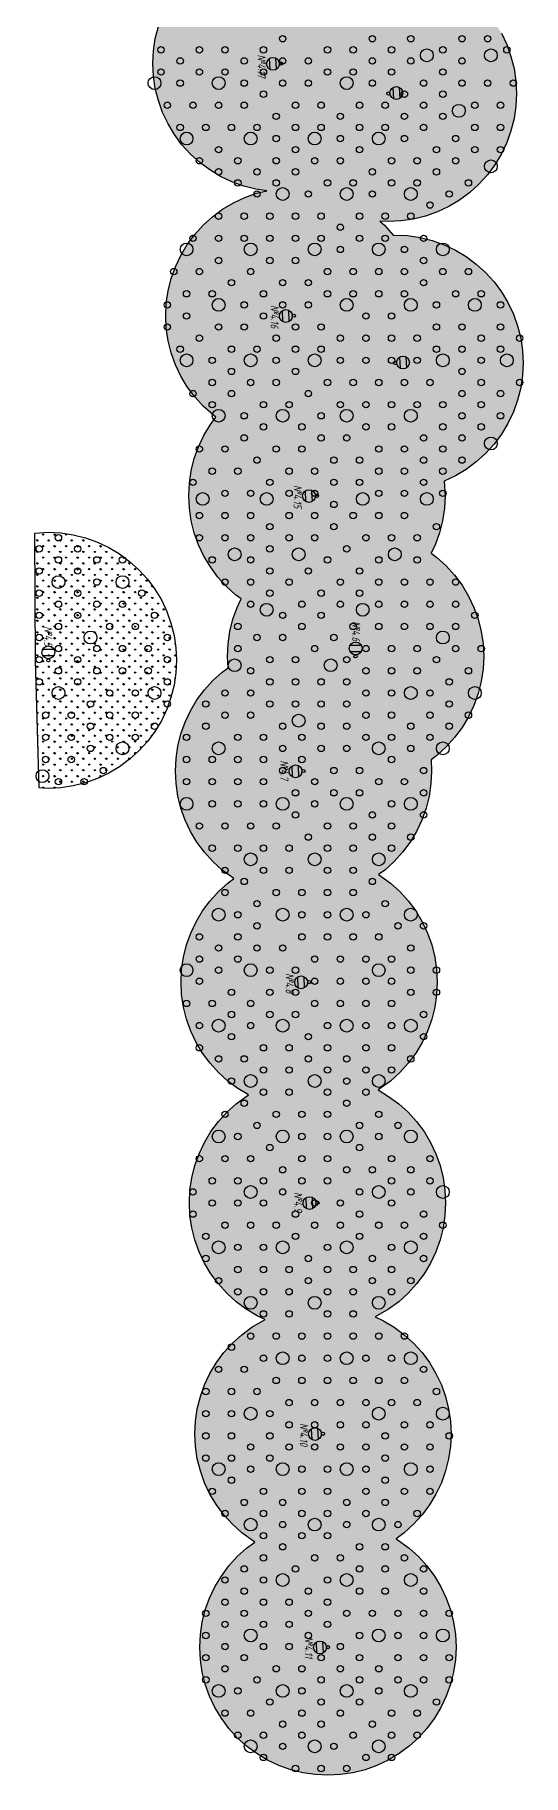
# Model space of a CAD drawing. Extents: x 17765 to 20362, y 13375 to 15893.
# Drawn here: x 17773.3 to 17849.6, y 14561.8 to 14833.6 of the extents above; entities that cross this region are included whole.
import ezdxf

# ---------------------------------------------------------------- set-up
doc = ezdxf.new("R2010")
doc.units = 0
for name, color, linetype in [('PLANTING_LAWN', 82, 'Continuous'), ('PLANTING_SHRUBS', 94, 'Continuous'), ('PLANTING_TREES', 3, 'Continuous'), ('ЭН_ВЫНОСКИ_НОМЕРА_ОПОРЫ', 1, 'CONTINUOUS'), ('ЭН_СУЩ_ОПОРА__ЗАМ__СВЕТ__Н', 5, 'CONTINUOUS'), ('ЭН_СУЩ_ОПОРА_К1_LED', 7, 'CONTINUOUS')]:
    doc.layers.add(name, color=color, linetype=linetype)
doc.styles.get("Standard").update_dxf_attribs({"font": 'isocpeui.ttf', "width": 0.8})

# ---------------------------------------------------------------- blocks, each defined once
blk = doc.blocks.new('*U606')
at = {"layer": 'ЭН_СУЩ_ОПОРА__ЗАМ__СВЕТ__Н'}
for points in [[(-1.71, -0.94), (-1.78, 0.79)], [(-0.71, -0.9), (-0.78, 0.83)]]:
    blk.add_lwpolyline(points, dxfattribs=at)
for centre, radius in [((-1.24, -0.05), 1), ((0, 0), 0.25)]:
    blk.add_circle(centre, radius, dxfattribs=at)
blk = doc.blocks.new('*U607')
at = {"layer": 'ЭН_СУЩ_ОПОРА_К1_LED', "color": 18}
for points in [[(-1.71, -0.94), (-1.78, 0.79)], [(-0.71, -0.9), (-0.78, 0.84)]]:
    blk.add_lwpolyline(points, dxfattribs=at)
for centre, radius in [((-1.25, -0.05), 1), ((0, 0), 0.25)]:
    blk.add_circle(centre, radius, dxfattribs=at)
blk = doc.blocks.new('*U608')
at = {"layer": 'ЭН_СУЩ_ОПОРА__ЗАМ__СВЕТ__Н'}
for points in [[(-0.86, 1.75), (0.88, 1.74)], [(-0.86, 0.75), (0.87, 0.74)]]:
    blk.add_lwpolyline(points, dxfattribs=at)
for centre, radius in [((0.01, 1.24), 1), ((0, 0), 0.25)]:
    blk.add_circle(centre, radius, dxfattribs=at)
blk = doc.blocks.new('*U609')
at = {"layer": 'ЭН_СУЩ_ОПОРА__ЗАМ__СВЕТ__Н'}
for points in [[(-0.88, 1.74), (0.85, 1.75)], [(-0.87, 0.74), (0.86, 0.75)]]:
    blk.add_lwpolyline(points, dxfattribs=at)
for centre, radius in [((-0.01, 1.24), 1), ((0, 0), 0.25)]:
    blk.add_circle(centre, radius, dxfattribs=at)
blk = doc.blocks.new('*U610')
at = {"layer": 'ЭН_СУЩ_ОПОРА_К1_LED', "color": 18}
for points in [[(0.69, 0.91), (0.81, -0.81)], [(1.69, 0.98), (1.8, -0.75)]]:
    blk.add_lwpolyline(points, dxfattribs=at)
for centre, radius in [((0, 0), 0.25), ((1.25, 0.08), 1)]:
    blk.add_circle(centre, radius, dxfattribs=at)

msp = doc.modelspace()

# ---------------------------------------------------------------- hatches: boundary and pattern name
at = {"layer": 'PLANTING_LAWN'}
h = msp.add_hatch(dxfattribs=at)
h.set_pattern_fill('GRASS', color=82, scale=0.05)
h.paths.add_polyline_path([(17826.85, 14998.74), (17829.05, 14997.99), (17830.82, 14997.15), (17832.5, 14996.14), (17834.08, 14994.97), (17835.54, 14993.65), (17836.85, 14992.2), (17838.02, 14990.62), (17839.03, 14988.94), (17839.87, 14987.16), (17840.53, 14985.31), (17841.01, 14983.41), (17841.3, 14981.47), (17841.39, 14979.51), (17841.3, 14977.55), (17841.01, 14975.61), (17840.53, 14973.7), (17839.87, 14971.86), (17839.03, 14970.08), (17838.02, 14968.4), (17836.85, 14966.82), (17835.54, 14965.37), (17834.08, 14964.05), (17832.5, 14962.88), (17830.82, 14961.87), (17830.12, 14961.54), (17831.25, 14960.86), (17832.82, 14959.69), (17834.28, 14958.37), (17835.6, 14956.92), (17836.77, 14955.34), (17837.78, 14953.66), (17838.61, 14951.88), (17839.28, 14950.04), (17839.75, 14948.13), (17840.04, 14946.19), (17840.14, 14944.23), (17840.04, 14942.27), (17839.75, 14940.33), (17839.28, 14938.42), (17838.61, 14936.58), (17837.78, 14934.8), (17836.77, 14933.12), (17835.6, 14931.54), (17834.28, 14930.09), (17832.82, 14928.77), (17831.25, 14927.6), (17828.98, 14926.31), (17828.69, 14924.26), (17828.21, 14922.35), (17827.55, 14920.51), (17826.71, 14918.73), (17825.7, 14917.05), (17824.11, 14915), (17825.66, 14914.93), (17827.6, 14914.64), (17829.5, 14914.16), (17831.35, 14913.5), (17833.12, 14912.66), (17834.81, 14911.65), (17836.38, 14910.48), (17837.84, 14909.17), (17839.16, 14907.71), (17840.33, 14906.14), (17841.33, 14904.45), (17842.17, 14902.68), (17842.84, 14900.83), (17843.31, 14898.93), (17843.6, 14896.98), (17843.7, 14895.02), (17843.6, 14893.06), (17843.31, 14891.12), (17842.84, 14889.22), (17842.17, 14887.37), (17841.33, 14885.6), (17840.33, 14883.91), (17839.16, 14882.34), (17837.81, 14880.86), (17838.88, 14879.89), (17840.2, 14878.43), (17841.36, 14876.86), (17842.37, 14875.17), (17843.21, 14873.4), (17843.87, 14871.55), (17844.35, 14869.65), (17844.64, 14867.71), (17844.74, 14865.75), (17844.64, 14863.79), (17844.35, 14861.84), (17843.87, 14859.94), (17843.21, 14858.09), (17842.37, 14856.32), (17841.36, 14854.64), (17840.2, 14853.06), (17838.88, 14851.6), (17837.42, 14850.29), (17835.85, 14849.12), (17834.16, 14848.11), (17832.39, 14847.27), (17830.54, 14846.61), (17828.64, 14846.13), (17826.7, 14845.84), (17824.74, 14845.75), (17822.76, 14845.84), (17824.44, 14844.61), (17824.98, 14844.13), (17826.56, 14844.36), (17828.52, 14844.46), (17830.48, 14844.36), (17832.42, 14844.07), (17834.33, 14843.6), (17836.18, 14842.94), (17837.95, 14842.1), (17839.63, 14841.09), (17841.21, 14839.92), (17842.66, 14838.6), (17843.98, 14837.15), (17845.15, 14835.57), (17846.16, 14833.89), (17847, 14832.11), (17847.66, 14830.26), (17848.14, 14828.36), (17848.43, 14826.42), (17848.52, 14824.46), (17848.43, 14822.5), (17848.14, 14820.56), (17847.66, 14818.65), (17847, 14816.81), (17846.16, 14815.03), (17845.15, 14813.35), (17843.98, 14811.77), (17842.66, 14810.32), (17841.21, 14809), (17839.63, 14807.83), (17837.95, 14806.82), (17836.18, 14805.98), (17834.33, 14805.32), (17832.42, 14804.84), (17830.48, 14804.56), (17828.52, 14804.46), (17827.21, 14804.52), (17827.9, 14803.9), (17829.28, 14802.36), (17831.52, 14802.27), (17833.46, 14801.99), (17835.36, 14801.51), (17837.21, 14800.85), (17838.98, 14800.01), (17840.67, 14799), (17842.24, 14797.83), (17843.7, 14796.51), (17845.02, 14795.06), (17846.18, 14793.48), (17847.19, 14791.8), (17848.03, 14790.02), (17848.69, 14788.18), (17849.17, 14786.27), (17849.46, 14784.33), (17849.56, 14782.37), (17849.46, 14780.41), (17849.17, 14778.47), (17848.69, 14776.57), (17848.03, 14774.72), (17847.19, 14772.94), (17846.18, 14771.26), (17845.02, 14769.68), (17843.7, 14768.23), (17842.24, 14766.91), (17840.67, 14765.74), (17838.98, 14764.73), (17837.22, 14763.9), (17837.36, 14761.63), (17837.27, 14759.67), (17836.98, 14757.73), (17836.5, 14755.83), (17835.84, 14753.98), (17835.21, 14752.65), (17836.09, 14752), (17837.54, 14750.68), (17838.86, 14749.23), (17840.03, 14747.65), (17841.04, 14745.97), (17841.88, 14744.2), (17842.54, 14742.35), (17843.01, 14740.44), (17843.3, 14738.5), (17843.4, 14736.54), (17843.3, 14734.58), (17843.01, 14732.64), (17842.54, 14730.74), (17841.88, 14728.89), (17841.04, 14727.11), (17840.03, 14725.43), (17838.86, 14723.85), (17837.54, 14722.4), (17836.09, 14721.08), (17835.18, 14720.41), (17835.27, 14718.63), (17835.17, 14716.67), (17834.89, 14714.73), (17834.41, 14712.82), (17833.75, 14710.98), (17832.91, 14709.2), (17831.9, 14707.52), (17830.73, 14705.94), (17829.41, 14704.49), (17827.96, 14703.17), (17827, 14702.46), (17828.84, 14701.13), (17830.29, 14699.81), (17831.61, 14698.36), (17832.78, 14696.78), (17833.79, 14695.1), (17834.63, 14693.32), (17835.29, 14691.48), (17835.77, 14689.57), (17836.05, 14687.63), (17836.15, 14685.67), (17836.05, 14683.71), (17835.77, 14681.77), (17835.29, 14679.86), (17834.63, 14678.02), (17833.79, 14676.24), (17832.78, 14674.56), (17831.61, 14672.98), (17830.29, 14671.53), (17828.84, 14670.21), (17826.9, 14668.82), (17828.56, 14667.82), (17830.14, 14666.66), (17831.59, 14665.34), (17832.91, 14663.88), (17834.08, 14662.31), (17835.09, 14660.62), (17835.93, 14658.85), (17836.59, 14657), (17837.06, 14655.1), (17837.35, 14653.16), (17837.45, 14651.19), (17837.35, 14649.23), (17837.06, 14647.29), (17836.59, 14645.39), (17835.93, 14643.54), (17835.09, 14641.77), (17834.08, 14640.08), (17832.91, 14638.51), (17831.59, 14637.05), (17830.14, 14635.73), (17828.56, 14634.57), (17826.46, 14633.36), (17827.74, 14632.75), (17829.42, 14631.74), (17831, 14630.57), (17832.45, 14629.26), (17833.77, 14627.8), (17834.94, 14626.23), (17835.95, 14624.54), (17836.79, 14622.77), (17837.45, 14620.92), (17837.93, 14619.02), (17838.21, 14617.07), (17838.31, 14615.11), (17838.21, 14613.15), (17837.93, 14611.21), (17837.45, 14609.31), (17836.79, 14607.46), (17835.95, 14605.69), (17834.94, 14604), (17833.77, 14602.43), (17832.45, 14600.97), (17831, 14599.65), (17829.71, 14598.7), (17831.77, 14597.24), (17833.22, 14595.92), (17834.54, 14594.47), (17835.71, 14592.89), (17836.72, 14591.21), (17837.56, 14589.43), (17838.22, 14587.59), (17838.7, 14585.68), (17838.98, 14583.74), (17839.08, 14581.78), (17838.98, 14579.82), (17838.7, 14577.88), (17838.22, 14575.98), (17837.56, 14574.13), (17836.72, 14572.35), (17835.71, 14570.67), (17834.54, 14569.09), (17833.22, 14567.64), (17831.77, 14566.32), (17830.19, 14565.15), (17828.51, 14564.14), (17826.73, 14563.3), (17824.89, 14562.64), (17822.98, 14562.17), (17821.04, 14561.88), (17819.08, 14561.78), (17817.12, 14561.88), (17815.18, 14562.17), (17813.27, 14562.64), (17811.43, 14563.3), (17809.65, 14564.14), (17807.97, 14565.15), (17806.39, 14566.32), (17804.94, 14567.64), (17803.62, 14569.09), (17802.45, 14570.67), (17801.44, 14572.35), (17800.6, 14574.13), (17799.94, 14575.98), (17799.46, 14577.88), (17799.18, 14579.82), (17799.08, 14581.78), (17799.18, 14583.74), (17799.46, 14585.68), (17799.94, 14587.59), (17800.6, 14589.43), (17801.44, 14591.21), (17802.45, 14592.89), (17803.62, 14594.47), (17804.94, 14595.92), (17806.39, 14597.24), (17807.68, 14598.2), (17805.62, 14599.65), (17804.17, 14600.97), (17802.85, 14602.43), (17801.68, 14604), (17800.67, 14605.69), (17799.83, 14607.46), (17799.17, 14609.31), (17798.69, 14611.21), (17798.41, 14613.15), (17798.31, 14615.11), (17798.41, 14617.07), (17798.69, 14619.02), (17799.17, 14620.92), (17799.83, 14622.77), (17800.67, 14624.54), (17801.68, 14626.23), (17802.85, 14627.8), (17804.17, 14629.26), (17805.62, 14630.57), (17807.2, 14631.74), (17809.3, 14632.95), (17808.02, 14633.56), (17806.34, 14634.57), (17804.76, 14635.73), (17803.31, 14637.05), (17801.99, 14638.51), (17800.82, 14640.08), (17799.81, 14641.77), (17798.97, 14643.54), (17798.31, 14645.39), (17797.83, 14647.29), (17797.55, 14649.23), (17797.45, 14651.19), (17797.55, 14653.16), (17797.83, 14655.1), (17798.31, 14657), (17798.97, 14658.85), (17799.81, 14660.62), (17800.82, 14662.31), (17801.99, 14663.88), (17803.31, 14665.34), (17804.76, 14666.66), (17806.7, 14668.04), (17805.04, 14669.04), (17803.46, 14670.21), (17802.01, 14671.53), (17800.69, 14672.98), (17799.52, 14674.56), (17798.51, 14676.24), (17797.67, 14678.02), (17797.01, 14679.86), (17796.53, 14681.77), (17796.25, 14683.71), (17796.15, 14685.67), (17796.25, 14687.63), (17796.53, 14689.57), (17797.01, 14691.48), (17797.67, 14693.32), (17798.51, 14695.1), (17799.52, 14696.78), (17800.69, 14698.36), (17802.01, 14699.81), (17803.46, 14701.13), (17804.42, 14701.84), (17802.58, 14703.17), (17801.13, 14704.49), (17799.81, 14705.94), (17798.64, 14707.52), (17797.63, 14709.2), (17796.79, 14710.98), (17796.13, 14712.82), (17795.65, 14714.73), (17795.37, 14716.67), (17795.27, 14718.63), (17795.37, 14720.59), (17795.65, 14722.53), (17796.13, 14724.44), (17796.79, 14726.28), (17797.63, 14728.06), (17798.64, 14729.74), (17799.81, 14731.32), (17801.13, 14732.77), (17802.58, 14734.09), (17803.49, 14734.76), (17803.4, 14736.54), (17803.49, 14738.5), (17803.78, 14740.44), (17804.26, 14742.35), (17804.92, 14744.2), (17805.55, 14745.52), (17804.68, 14746.17), (17803.22, 14747.49), (17801.9, 14748.94), (17800.73, 14750.52), (17799.72, 14752.2), (17798.89, 14753.98), (17798.22, 14755.83), (17797.75, 14757.73), (17797.46, 14759.67), (17797.36, 14761.63), (17797.46, 14763.59), (17797.75, 14765.53), (17798.22, 14767.44), (17798.89, 14769.29), (17799.72, 14771.06), (17800.73, 14772.74), (17801.6, 14773.91), (17799.61, 14775.61), (17798.3, 14777.07), (17797.13, 14778.65), (17796.12, 14780.33), (17795.28, 14782.1), (17794.62, 14783.95), (17794.14, 14785.86), (17793.85, 14787.8), (17793.76, 14789.76), (17793.85, 14791.72), (17794.14, 14793.66), (17794.62, 14795.56), (17795.28, 14797.41), (17796.12, 14799.18), (17797.13, 14800.87), (17798.3, 14802.44), (17799.61, 14803.9), (17801.07, 14805.22), (17802.65, 14806.39), (17804.33, 14807.4), (17806.1, 14808.23), (17807.95, 14808.9), (17809.52, 14809.29), (17807.85, 14809.54), (17805.95, 14810.01), (17804.1, 14810.67), (17802.33, 14811.51), (17800.64, 14812.52), (17799.07, 14813.69), (17797.61, 14815.01), (17796.3, 14816.46), (17795.13, 14818.04), (17794.12, 14819.72), (17793.28, 14821.5), (17792.62, 14823.35), (17792.14, 14825.25), (17791.85, 14827.19), (17791.76, 14829.15), (17791.85, 14831.11), (17792.14, 14833.05), (17792.62, 14834.96), (17793.28, 14836.81), (17794.12, 14838.58), (17795.13, 14840.26), (17796.3, 14841.84), (17797.61, 14843.29), (17799.07, 14844.61), (17800.64, 14845.78), (17802.57, 14846.9), (17801.52, 14847.4), (17799.84, 14848.41), (17798.26, 14849.57), (17796.81, 14850.89), (17795.49, 14852.35), (17794.32, 14853.92), (17793.31, 14855.61), (17792.47, 14857.38), (17791.81, 14859.23), (17791.33, 14861.13), (17791.05, 14863.07), (17790.95, 14865.03), (17791.05, 14867), (17791.33, 14868.94), (17791.81, 14870.84), (17792.47, 14872.69), (17793.31, 14874.46), (17794.32, 14876.15), (17795.49, 14877.72), (17796.81, 14879.18), (17797.37, 14879.69), (17795.9, 14881.02), (17794.58, 14882.47), (17793.41, 14884.05), (17792.4, 14885.73), (17791.56, 14887.51), (17790.9, 14889.35), (17790.42, 14891.26), (17790.14, 14893.2), (17790.04, 14895.16), (17790.14, 14897.12), (17790.42, 14899.06), (17790.9, 14900.97), (17791.56, 14902.81), (17792.4, 14904.59), (17793.41, 14906.27), (17794.58, 14907.85), (17795.9, 14909.3), (17797.35, 14910.62), (17798.3, 14911.32), (17796.38, 14912.7), (17794.93, 14914.02), (17793.61, 14915.47), (17792.44, 14917.05), (17791.43, 14918.73), (17790.59, 14920.51), (17789.93, 14922.35), (17789.45, 14924.26), (17789.17, 14926.2), (17789.07, 14928.16), (17789.17, 14930.12), (17789.45, 14932.06), (17789.93, 14933.97), (17790.59, 14935.81), (17791.43, 14937.59), (17792.44, 14939.27), (17793.61, 14940.85), (17794.93, 14942.3), (17796.38, 14943.62), (17797.96, 14944.79), (17800.23, 14946.08), (17800.52, 14948.13), (17801, 14950.04), (17801.26, 14950.77), (17800.53, 14951.03), (17798.75, 14951.87), (17797.07, 14952.88), (17795.49, 14954.05), (17794.04, 14955.37), (17792.72, 14956.82), (17791.55, 14958.4), (17790.54, 14960.08), (17789.7, 14961.86), (17789.04, 14963.7), (17788.56, 14965.61), (17788.28, 14967.55), (17788.18, 14969.51), (17788.28, 14971.47), (17788.56, 14973.41), (17789.04, 14975.32), (17789.7, 14977.16), (17790.54, 14978.94), (17791.55, 14980.62), (17792.72, 14982.2), (17793.86, 14983.46), (17792.71, 14984.5), (17791.39, 14985.95), (17790.22, 14987.53), (17789.21, 14989.21), (17788.37, 14990.99), (17787.71, 14992.84), (17787.24, 14994.74), (17786.95, 14996.68), (17786.85, 14998.64), (17786.95, 15000.6), (17787.24, 15002.54), (17787.71, 15004.45), (17788.37, 15006.29), (17789.21, 15008.07), (17790.22, 15009.75), (17791.39, 15011.33), (17792.94, 15012.99), (17792.01, 15013.84), (17790.69, 15015.29), (17789.52, 15016.87), (17788.52, 15018.55), (17787.68, 15020.33), (17787.01, 15022.17), (17786.54, 15024.08), (17786.25, 15026.02), (17786.15, 15027.98), (17786.25, 15029.94), (17786.54, 15031.88), (17787.01, 15033.79), (17787.68, 15035.63), (17788.52, 15037.41), (17789.52, 15039.09), (17790.73, 15040.71), (17789.47, 15042.1), (17788.3, 15043.68), (17787.29, 15045.36), (17786.45, 15047.14), (17785.79, 15048.98), (17785.31, 15050.89), (17785.03, 15052.83), (17784.93, 15054.79), (17785.03, 15056.75), (17785.31, 15058.69), (17785.79, 15060.6), (17786.45, 15062.44), (17787.29, 15064.22), (17788.3, 15065.9), (17789.47, 15067.48), (17790.79, 15068.93), (17792.59, 15070.51), (17791.57, 15071.27), (17790.11, 15072.58), (17788.79, 15074.04), (17787.63, 15075.61), (17786.62, 15077.3), (17785.78, 15079.07), (17785.12, 15080.92), (17784.64, 15082.82), (17784.35, 15084.76), (17784.25, 15086.73), (17784.35, 15088.69), (17784.64, 15090.63), (17785.12, 15092.53), (17785.78, 15094.38), (17786.62, 15096.15), (17787.63, 15097.84), (17788.79, 15099.41), (17790.11, 15100.87), (17791.57, 15102.19), (17793.14, 15103.35), (17794.83, 15104.36), (17796.6, 15105.2), (17798.45, 15105.86), (17800.35, 15106.34), (17802.29, 15106.63), (17804.25, 15106.73), (17806.22, 15106.63), (17808.16, 15106.34), (17810.06, 15105.86), (17811.91, 15105.2), (17813.68, 15104.36), (17815.37, 15103.35), (17816.94, 15102.19), (17818.4, 15100.87), (17819.71, 15099.41), (17820.88, 15097.84), (17821.89, 15096.15), (17822.73, 15094.38), (17823.39, 15092.53), (17823.87, 15090.63), (17824.16, 15088.69), (17824.25, 15086.73), (17824.16, 15084.76), (17823.87, 15082.82), (17823.39, 15080.92), (17822.73, 15079.07), (17821.89, 15077.3), (17820.88, 15075.61), (17819.71, 15074.04), (17818.4, 15072.58), (17816.6, 15071.01), (17817.62, 15070.25), (17819.07, 15068.93), (17820.39, 15067.48), (17821.56, 15065.9), (17822.57, 15064.22), (17823.41, 15062.44), (17824.07, 15060.6), (17824.55, 15058.69), (17824.83, 15056.75), (17824.93, 15054.79), (17824.83, 15052.83), (17824.55, 15050.89), (17824.07, 15048.98), (17823.41, 15047.14), (17822.57, 15045.36), (17821.56, 15043.68), (17820.35, 15042.06), (17821.61, 15040.67), (17822.78, 15039.09), (17823.52, 15037.86), (17825.68, 15037.35), (17827.52, 15036.69), (17829.3, 15035.85), (17830.98, 15034.84), (17832.56, 15033.67), (17834.01, 15032.35), (17835.33, 15030.9), (17836.5, 15029.32), (17837.51, 15027.64), (17838.35, 15025.86), (17839.01, 15024.01), (17839.49, 15022.11), (17839.77, 15020.17), (17839.87, 15018.21), (17839.77, 15016.25), (17839.49, 15014.31), (17839.01, 15012.4), (17838.35, 15010.55), (17837.51, 15008.78), (17836.5, 15007.1), (17835.33, 15005.52), (17834.01, 15004.07), (17832.56, 15002.75), (17830.98, 15001.58), (17829.3, 15000.57), (17827.52, 14999.73), (17826.81, 14999.48)])
h = msp.add_hatch(dxfattribs=at)
h.set_pattern_fill('GRASS', color=82, scale=0.05)
h.paths.add_polyline_path([(17789.58, 14721.79), (17788.13, 14720.47), (17786.55, 14719.3), (17784.87, 14718.29), (17783.09, 14717.45), (17781.25, 14716.79), (17779.34, 14716.31), (17777.4, 14716.03), (17775.44, 14715.93), (17774.01, 14716), (17773.44, 14735.92), (17773.33, 14755.81), (17775.44, 14755.93), (17777.4, 14755.83), (17779.34, 14755.55), (17781.25, 14755.07), (17783.09, 14754.41), (17784.87, 14753.57), (17786.55, 14752.56), (17788.13, 14751.39), (17789.58, 14750.07), (17790.9, 14748.62), (17792.07, 14747.04), (17793.08, 14745.36), (17793.92, 14743.58), (17794.58, 14741.74), (17795.06, 14739.83), (17795.34, 14737.89), (17795.44, 14735.93), (17795.34, 14733.97), (17795.06, 14732.03), (17794.58, 14730.12), (17793.92, 14728.28), (17793.08, 14726.5), (17792.07, 14724.82), (17790.9, 14723.24)])

# ---------------------------------------------------------------- linework, layer by layer
at = {"layer": 'PLANTING_LAWN', "color": 82}
msp.add_lwpolyline([(17846.16, 14833.89), (17847, 14832.11), (17847.66, 14830.26), (17848.14, 14828.36), (17848.43, 14826.42), (17848.52, 14824.46), (17848.43, 14822.5), (17848.14, 14820.56), (17847.66, 14818.65), (17847, 14816.81), (17846.16, 14815.03), (17845.15, 14813.35), (17843.98, 14811.77), (17842.66, 14810.32), (17841.21, 14809), (17839.63, 14807.83), (17837.95, 14806.82), (17836.18, 14805.98), (17834.33, 14805.32), (17832.42, 14804.84), (17830.48, 14804.56), (17828.52, 14804.46), (17827.21, 14804.52), (17827.9, 14803.9), (17829.28, 14802.36), (17831.52, 14802.27), (17833.46, 14801.99), (17835.36, 14801.51), (17837.21, 14800.85), (17838.98, 14800.01), (17840.67, 14799), (17842.24, 14797.83), (17843.7, 14796.51), (17845.02, 14795.06), (17846.18, 14793.48), (17847.19, 14791.8), (17848.03, 14790.02), (17848.69, 14788.18), (17849.17, 14786.27), (17849.46, 14784.33), (17849.56, 14782.37), (17849.46, 14780.41), (17849.17, 14778.47), (17848.69, 14776.57), (17848.03, 14774.72), (17847.19, 14772.94), (17846.18, 14771.26), (17845.02, 14769.68), (17843.7, 14768.23), (17842.24, 14766.91), (17840.67, 14765.74), (17838.98, 14764.73), (17837.22, 14763.9), (17837.36, 14761.63), (17837.27, 14759.67), (17836.98, 14757.73), (17836.5, 14755.83), (17835.84, 14753.98), (17835.21, 14752.65), (17836.09, 14752), (17837.54, 14750.68), (17838.86, 14749.23), (17840.03, 14747.65), (17841.04, 14745.97), (17841.88, 14744.2), (17842.54, 14742.35), (17843.01, 14740.44), (17843.3, 14738.5), (17843.4, 14736.54), (17843.3, 14734.58), (17843.01, 14732.64), (17842.54, 14730.74), (17841.88, 14728.89), (17841.04, 14727.11), (17840.03, 14725.43), (17838.86, 14723.85), (17837.54, 14722.4), (17836.09, 14721.08), (17835.18, 14720.41), (17835.27, 14718.63), (17835.17, 14716.67), (17834.89, 14714.73), (17834.41, 14712.82), (17833.75, 14710.98), (17832.91, 14709.2), (17831.9, 14707.52), (17830.73, 14705.94), (17829.41, 14704.49), (17827.96, 14703.17), (17827, 14702.46), (17828.84, 14701.13), (17830.29, 14699.81), (17831.61, 14698.36), (17832.78, 14696.78), (17833.79, 14695.1), (17834.63, 14693.32), (17835.29, 14691.48), (17835.77, 14689.57), (17836.05, 14687.63), (17836.15, 14685.67), (17836.05, 14683.71), (17835.77, 14681.77), (17835.29, 14679.86), (17834.63, 14678.02), (17833.79, 14676.24), (17832.78, 14674.56), (17831.61, 14672.98), (17830.29, 14671.53), (17828.84, 14670.21), (17826.9, 14668.82), (17828.56, 14667.82), (17830.14, 14666.66), (17831.59, 14665.34), (17832.91, 14663.88), (17834.08, 14662.31), (17835.09, 14660.62), (17835.93, 14658.85), (17836.59, 14657), (17837.06, 14655.1), (17837.35, 14653.16), (17837.45, 14651.19), (17837.35, 14649.23), (17837.06, 14647.29), (17836.59, 14645.39), (17835.93, 14643.54), (17835.09, 14641.77), (17834.08, 14640.08), (17832.91, 14638.51), (17831.59, 14637.05), (17830.14, 14635.73), (17828.56, 14634.57), (17826.46, 14633.36), (17827.74, 14632.75), (17829.42, 14631.74), (17831, 14630.57), (17832.45, 14629.26), (17833.77, 14627.8), (17834.94, 14626.23), (17835.95, 14624.54), (17836.79, 14622.77), (17837.45, 14620.92), (17837.93, 14619.02), (17838.21, 14617.07), (17838.31, 14615.11), (17838.21, 14613.15), (17837.93, 14611.21), (17837.45, 14609.31), (17836.79, 14607.46), (17835.95, 14605.69), (17834.94, 14604), (17833.77, 14602.43), (17832.45, 14600.97), (17831, 14599.65), (17829.71, 14598.7), (17831.77, 14597.24), (17833.22, 14595.92), (17834.54, 14594.47), (17835.71, 14592.89), (17836.72, 14591.21), (17837.56, 14589.43), (17838.22, 14587.59), (17838.7, 14585.68), (17838.98, 14583.74), (17839.08, 14581.78), (17838.98, 14579.82), (17838.7, 14577.88), (17838.22, 14575.98), (17837.56, 14574.13), (17836.72, 14572.35), (17835.71, 14570.67), (17834.54, 14569.09), (17833.22, 14567.64), (17831.77, 14566.32), (17830.19, 14565.15), (17828.51, 14564.14), (17826.73, 14563.3), (17824.89, 14562.64), (17822.98, 14562.17), (17821.04, 14561.88), (17819.08, 14561.78), (17817.12, 14561.88), (17815.18, 14562.17), (17813.27, 14562.64), (17811.43, 14563.3), (17809.65, 14564.14), (17807.97, 14565.15), (17806.39, 14566.32), (17804.94, 14567.64), (17803.62, 14569.09), (17802.45, 14570.67), (17801.44, 14572.35), (17800.6, 14574.13), (17799.94, 14575.98), (17799.46, 14577.88), (17799.18, 14579.82), (17799.08, 14581.78), (17799.18, 14583.74), (17799.46, 14585.68), (17799.94, 14587.59), (17800.6, 14589.43), (17801.44, 14591.21), (17802.45, 14592.89), (17803.62, 14594.47), (17804.94, 14595.92), (17806.39, 14597.24), (17807.68, 14598.2), (17805.62, 14599.65), (17804.17, 14600.97), (17802.85, 14602.43), (17801.68, 14604), (17800.67, 14605.69), (17799.83, 14607.46), (17799.17, 14609.31), (17798.69, 14611.21), (17798.41, 14613.15), (17798.31, 14615.11), (17798.41, 14617.07), (17798.69, 14619.02), (17799.17, 14620.92), (17799.83, 14622.77), (17800.67, 14624.54), (17801.68, 14626.23), (17802.85, 14627.8), (17804.17, 14629.26), (17805.62, 14630.57), (17807.2, 14631.74), (17809.3, 14632.95), (17808.02, 14633.56), (17806.34, 14634.57), (17804.76, 14635.73), (17803.31, 14637.05), (17801.99, 14638.51), (17800.82, 14640.08), (17799.81, 14641.77), (17798.97, 14643.54), (17798.31, 14645.39), (17797.83, 14647.29), (17797.55, 14649.23), (17797.45, 14651.19), (17797.55, 14653.16), (17797.83, 14655.1), (17798.31, 14657), (17798.97, 14658.85), (17799.81, 14660.62), (17800.82, 14662.31), (17801.99, 14663.88), (17803.31, 14665.34), (17804.76, 14666.66), (17806.7, 14668.04), (17805.04, 14669.04), (17803.46, 14670.21), (17802.01, 14671.53), (17800.69, 14672.98), (17799.52, 14674.56), (17798.51, 14676.24), (17797.67, 14678.02), (17797.01, 14679.86), (17796.53, 14681.77), (17796.25, 14683.71), (17796.15, 14685.67), (17796.25, 14687.63), (17796.53, 14689.57), (17797.01, 14691.48), (17797.67, 14693.32), (17798.51, 14695.1), (17799.52, 14696.78), (17800.69, 14698.36), (17802.01, 14699.81), (17803.46, 14701.13), (17804.42, 14701.84), (17802.58, 14703.17), (17801.13, 14704.49), (17799.81, 14705.94), (17798.64, 14707.52), (17797.63, 14709.2), (17796.79, 14710.98), (17796.13, 14712.82), (17795.65, 14714.73), (17795.37, 14716.67), (17795.27, 14718.63), (17795.37, 14720.59), (17795.65, 14722.53), (17796.13, 14724.44), (17796.79, 14726.28), (17797.63, 14728.06), (17798.64, 14729.74), (17799.81, 14731.32), (17801.13, 14732.77), (17802.58, 14734.09), (17803.49, 14734.76), (17803.4, 14736.54), (17803.49, 14738.5), (17803.78, 14740.44), (17804.26, 14742.35), (17804.92, 14744.2), (17805.55, 14745.52), (17804.68, 14746.17), (17803.22, 14747.49), (17801.9, 14748.94), (17800.73, 14750.52), (17799.72, 14752.2), (17798.89, 14753.98), (17798.22, 14755.83), (17797.75, 14757.73), (17797.46, 14759.67), (17797.36, 14761.63), (17797.46, 14763.59), (17797.75, 14765.53), (17798.22, 14767.44), (17798.89, 14769.29), (17799.72, 14771.06), (17800.73, 14772.74), (17801.6, 14773.91), (17799.61, 14775.61), (17798.3, 14777.07), (17797.13, 14778.65), (17796.12, 14780.33), (17795.28, 14782.1), (17794.62, 14783.95), (17794.14, 14785.86), (17793.85, 14787.8), (17793.76, 14789.76), (17793.85, 14791.72), (17794.14, 14793.66), (17794.62, 14795.56), (17795.28, 14797.41), (17796.12, 14799.18), (17797.13, 14800.87), (17798.3, 14802.44), (17799.61, 14803.9), (17801.07, 14805.22), (17802.65, 14806.39), (17804.33, 14807.4), (17806.1, 14808.23), (17807.95, 14808.9), (17809.52, 14809.29), (17807.85, 14809.54), (17805.95, 14810.01), (17804.1, 14810.67), (17802.33, 14811.51), (17800.64, 14812.52), (17799.07, 14813.69), (17797.61, 14815.01), (17796.3, 14816.46), (17795.13, 14818.04), (17794.12, 14819.72), (17793.28, 14821.5), (17792.62, 14823.35), (17792.14, 14825.25), (17791.85, 14827.19), (17791.76, 14829.15), (17791.85, 14831.11), (17792.14, 14833.05), (17792.62, 14834.96)], dxfattribs=at)
msp.add_lwpolyline([(17789.58, 14721.79), (17788.13, 14720.47), (17786.55, 14719.3), (17784.87, 14718.29), (17783.09, 14717.45), (17781.25, 14716.79), (17779.34, 14716.31), (17777.4, 14716.03), (17775.44, 14715.93), (17774.01, 14716), (17773.44, 14735.92), (17773.33, 14755.81), (17775.44, 14755.93), (17777.4, 14755.83), (17779.34, 14755.55), (17781.25, 14755.07), (17783.09, 14754.41), (17784.87, 14753.57), (17786.55, 14752.56), (17788.13, 14751.39), (17789.58, 14750.07), (17790.9, 14748.62), (17792.07, 14747.04), (17793.08, 14745.36), (17793.92, 14743.58), (17794.58, 14741.74), (17795.06, 14739.83), (17795.34, 14737.89), (17795.44, 14735.93), (17795.34, 14733.97), (17795.06, 14732.03), (17794.58, 14730.12), (17793.92, 14728.28), (17793.08, 14726.5), (17792.07, 14724.82), (17790.9, 14723.24)], close=True, dxfattribs=at)
at = {"layer": 'PLANTING_SHRUBS'}
for centre in [(17812.018, 14833.021), (17826.018, 14833.021), (17832.018, 14833.021), (17840.018, 14833.021), (17844.018, 14833.021), (17793.018, 14831.289), (17796.018, 14829.557), (17799.018, 14831.289), (17803.018, 14831.289), (17806.018, 14829.557), (17809.018, 14831.289), (17812.018, 14829.557), (17816.018, 14829.557), (17819.018, 14831.289), (17823.018, 14831.289), (17826.018, 14829.557), (17829.018, 14831.289), (17832.018, 14829.557), (17837.018, 14831.289), (17840.018, 14829.557), (17847.018, 14831.289), (17793.018, 14827.825), (17799.018, 14827.825), (17803.018, 14827.825), (17809.018, 14827.825), (17819.018, 14827.825), (17823.018, 14827.825), (17829.018, 14827.825), (17837.018, 14827.825), (17796.018, 14826.093), (17806.018, 14826.093), (17809.018, 14824.361), (17812.018, 14826.093), (17816.018, 14826.093), (17826.018, 14826.093), (17831.018, 14824.361), (17834.018, 14826.093), (17837.018, 14824.361), (17840.018, 14826.093), (17844.018, 14826.093), (17848.018, 14826.093), (17794.018, 14822.629), (17798.018, 14822.629), (17802.018, 14822.629), (17806.018, 14822.629), (17814.018, 14822.629), (17818.018, 14822.629), (17824.018, 14822.629), (17828.018, 14822.629), (17834.018, 14822.629), (17842.018, 14822.629), (17846.018, 14822.629), (17796.018, 14819.164), (17800.018, 14819.164), (17804.018, 14819.164), (17808.018, 14819.164), (17811.018, 14820.897), (17814.018, 14819.164), (17818.018, 14819.164), (17821.018, 14820.897), (17824.018, 14819.164), (17828.018, 14819.164), (17831.018, 14820.897), (17834.018, 14819.164), (17837.018, 14820.897), (17842.018, 14819.164), (17846.018, 14819.164), (17811.018, 14817.432), (17821.018, 14817.432), (17831.018, 14817.432), (17839.018, 14817.432), (17799.018, 14813.968), (17802.018, 14815.7), (17805.018, 14813.968), (17811.018, 14813.968), (17814.018, 14815.7), (17817.018, 14813.968), (17821.018, 14813.968), (17824.018, 14815.7), (17829.018, 14813.968), (17833.018, 14813.968), (17836.018, 14815.7), (17839.018, 14813.968), (17842.018, 14815.7), (17846.018, 14815.7), (17802.018, 14812.236), (17805.018, 14810.504), (17808.018, 14812.236), (17811.018, 14810.504), (17814.018, 14812.236), (17819.018, 14810.504), (17823.018, 14810.504), (17826.018, 14812.236), (17829.018, 14810.504), (17833.018, 14810.504), (17836.018, 14812.236), (17841.018, 14810.504), (17808.018, 14808.772), (17816.018, 14808.772), (17826.018, 14808.772), (17838.018, 14808.772), (17802.018, 14805.308), (17806.018, 14805.308), (17810.018, 14805.308), (17814.018, 14805.308), (17818.018, 14805.308), (17824.018, 14805.308), (17828.018, 14805.308), (17832.018, 14805.308), (17835.018, 14807.04), (17821.018, 14803.576), (17798.018, 14801.844), (17802.018, 14801.844), (17806.018, 14801.844), (17810.018, 14801.844), (17814.018, 14801.844), (17818.018, 14801.844), (17821.018, 14800.112), (17824.018, 14801.844), (17828.018, 14801.844), (17831.018, 14800.112), (17834.018, 14801.844), (17802.018, 14798.38), (17810.018, 14798.38), (17814.018, 14798.38), (17834.018, 14798.38), (17795.018, 14796.648), (17799.018, 14796.648), (17804.018, 14794.916), (17807.018, 14796.648), (17812.018, 14794.916), (17816.018, 14794.916), (17819.018, 14796.648), (17823.018, 14796.648), (17827.018, 14796.648), (17831.018, 14796.648), (17834.018, 14794.916), (17837.018, 14796.648), (17841.018, 14796.648), (17794.018, 14791.452), (17797.018, 14793.184), (17801.018, 14793.184), (17806.018, 14791.452), (17809.018, 14793.184), (17812.018, 14791.452), (17816.018, 14791.452), (17819.018, 14793.184), (17823.018, 14793.184), (17827.018, 14793.184), (17831.018, 14793.184), (17836.018, 14791.452), (17839.018, 14793.184), (17843.018, 14793.184), (17846.018, 14791.452), (17797.018, 14789.72), (17809.018, 14789.72), (17825.018, 14789.72), (17829.018, 14789.72), (17794.018, 14787.988), (17799.018, 14786.256), (17802.018, 14787.988), (17806.018, 14787.988), (17811.018, 14786.256), (17814.018, 14787.988), (17818.018, 14787.988), (17821.018, 14786.256), (17825.018, 14786.256), (17829.018, 14786.256), (17833.018, 14786.256), (17836.018, 14787.988), (17840.018, 14787.988), (17843.018, 14786.256), (17846.018, 14787.988), (17849.018, 14786.256), (17796.018, 14784.523), (17804.018, 14784.523), (17808.018, 14784.523), (17814.018, 14784.523), (17818.018, 14784.523), (17836.018, 14784.523), (17840.018, 14784.523), (17846.018, 14784.523), (17801.018, 14782.791), (17804.018, 14781.059), (17811.018, 14782.791), (17814.018, 14781.059), (17821.018, 14782.791), (17825.018, 14782.791), (17829.018, 14782.791), (17833.018, 14782.791), (17840.018, 14781.059), (17843.018, 14782.791), (17801.018, 14779.327), (17807.018, 14779.327), (17811.018, 14779.327), (17819.018, 14779.327), (17823.018, 14779.327), (17827.018, 14779.327), (17831.018, 14779.327), (17835.018, 14779.327), (17843.018, 14779.327), (17849.018, 14779.327), (17798.018, 14777.595), (17801.018, 14775.863), (17804.018, 14777.595), (17809.018, 14775.863), (17813.018, 14775.863), (17816.018, 14777.595), (17821.018, 14775.863), (17825.018, 14775.863), (17829.018, 14775.863), (17833.018, 14775.863), (17837.018, 14775.863), (17840.018, 14777.595), (17843.018, 14775.863), (17846.018, 14777.595), (17806.018, 14774.131), (17809.018, 14772.399), (17815.018, 14772.399), (17818.018, 14774.131), (17825.018, 14772.399), (17829.018, 14772.399), (17837.018, 14772.399), (17840.018, 14774.131), (17843.018, 14772.399), (17846.018, 14774.131), (17806.018, 14770.667), (17818.018, 14770.667), (17822.018, 14770.667), (17834.018, 14770.667), (17840.018, 14770.667), (17799.018, 14768.935), (17803.018, 14768.935), (17808.018, 14767.203), (17811.018, 14768.935), (17815.018, 14768.935), (17820.018, 14767.203), (17824.018, 14767.203), (17827.018, 14768.935), (17831.018, 14768.935), (17834.018, 14767.203), (17837.018, 14768.935), (17840.018, 14767.203), (17801.018, 14765.471), (17805.018, 14765.471), (17813.018, 14765.471), (17817.018, 14765.471), (17827.018, 14765.471), (17831.018, 14765.471), (17837.018, 14765.471), (17798.018, 14763.739), (17803.018, 14762.007), (17807.018, 14762.007), (17810.018, 14763.739), (17813.018, 14762.007), (17817.018, 14762.007), (17820.018, 14763.739), (17824.018, 14763.739), (17827.018, 14762.007), (17831.018, 14762.007), (17834.018, 14763.739), (17837.018, 14762.007), (17820.018, 14760.275), (17799.018, 14758.543), (17803.018, 14758.543), (17807.018, 14758.543), (17810.018, 14756.811), (17813.018, 14758.543), (17817.018, 14758.543), (17820.018, 14756.811), (17823.018, 14758.543), (17827.018, 14758.543), (17831.018, 14758.543), (17836.018, 14756.811), (17774.018, 14753.347), (17777.018, 14755.079), (17780.018, 14753.347), (17799.018, 14755.079), (17803.018, 14755.079), (17807.018, 14755.079), (17810.018, 14753.347), (17813.018, 14755.079), (17817.018, 14755.079), (17822.018, 14753.347), (17825.018, 14755.079), (17829.018, 14755.079), (17833.018, 14755.079), (17777.018, 14751.615), (17783.018, 14751.615), (17787.018, 14751.615), (17801.018, 14751.615), (17807.018, 14751.615), (17819.018, 14751.615), (17827.018, 14751.615), (17833.018, 14751.615), (17774.018, 14749.882), (17780.018, 14749.882), (17783.018, 14748.15), (17803.018, 14748.15), (17807.018, 14748.15), (17810.018, 14749.882), (17813.018, 14748.15), (17816.018, 14749.882), (17821.018, 14748.15), (17824.018, 14749.882), (17827.018, 14748.15), (17831.018, 14748.15), (17835.018, 14748.15), (17839.018, 14748.15), (17774.018, 14746.418), (17780.018, 14746.418), (17790.018, 14746.418), (17810.018, 14746.418), (17818.018, 14746.418), (17824.018, 14746.418), (17774.018, 14742.954), (17777.018, 14744.686), (17780.018, 14742.954), (17783.018, 14744.686), (17787.018, 14744.686), (17792.018, 14742.954), (17807.018, 14744.686), (17812.018, 14742.954), (17815.018, 14744.686), (17818.018, 14742.954), (17821.018, 14744.686), (17827.018, 14744.686), (17831.018, 14744.686), (17835.018, 14744.686), (17839.018, 14744.686), (17842.018, 14742.954), (17777.018, 14741.222), (17785.018, 14741.222), (17789.018, 14741.222), (17805.018, 14741.222), (17815.018, 14741.222), (17823.018, 14741.222), (17827.018, 14741.222), (17831.018, 14741.222), (17835.018, 14741.222), (17839.018, 14741.222), (17774.018, 14739.49), (17777.018, 14737.758), (17783.018, 14737.758), (17787.018, 14737.758), (17791.018, 14737.758), (17794.018, 14739.49), (17805.018, 14737.758), (17808.018, 14739.49), (17812.018, 14739.49), (17817.018, 14737.758), (17820.018, 14739.49), (17825.018, 14737.758), (17829.018, 14737.758), (17833.018, 14737.758), (17839.018, 14737.758), (17843.018, 14737.758), (17774.018, 14736.026), (17777.018, 14734.294), (17780.018, 14736.026), (17783.018, 14734.294), (17787.018, 14734.294), (17791.018, 14734.294), (17794.018, 14736.026), (17807.018, 14734.294), (17810.018, 14736.026), (17814.018, 14736.026), (17822.018, 14736.026), (17825.018, 14734.294), (17829.018, 14734.294), (17833.018, 14734.294), (17836.018, 14736.026), (17841.018, 14734.294), (17774.018, 14732.562), (17780.018, 14732.562), (17794.018, 14732.562), (17810.018, 14732.562), (17814.018, 14732.562), (17818.018, 14732.562), (17822.018, 14732.562), (17838.018, 14732.562), (17782.018, 14729.098), (17785.018, 14730.83), (17789.018, 14730.83), (17794.018, 14729.098), (17800.018, 14729.098), (17803.018, 14730.83), (17807.018, 14730.83), (17810.018, 14729.098), (17814.018, 14729.098), (17818.018, 14729.098), (17822.018, 14729.098), (17825.018, 14730.83), (17829.018, 14730.83), (17835.018, 14730.83), (17838.018, 14729.098), (17775.018, 14727.366), (17779.018, 14727.366), (17785.018, 14727.366), (17789.018, 14727.366), (17803.018, 14727.366), (17807.018, 14727.366), (17825.018, 14727.366), (17829.018, 14727.366), (17835.018, 14727.366), (17841.018, 14727.366), (17775.018, 14723.902), (17779.018, 14723.902), (17782.018, 14725.634), (17785.018, 14723.902), (17789.018, 14723.902), (17792.018, 14725.634), (17797.018, 14723.902), (17800.018, 14725.634), (17805.018, 14723.902), (17809.018, 14723.902), (17812.018, 14725.634), (17815.018, 14723.902), (17818.018, 14725.634), (17822.018, 14725.634), (17825.018, 14723.902), (17829.018, 14723.902), (17832.018, 14725.634), (17835.018, 14723.902), (17838.018, 14725.634), (17782.018, 14722.17), (17812.018, 14722.17), (17818.018, 14722.17), (17822.018, 14722.17), (17832.018, 14722.17), (17775.018, 14720.438), (17779.018, 14720.438), (17784.018, 14718.706), (17797.018, 14720.438), (17801.018, 14720.438), (17805.018, 14720.438), (17809.018, 14720.438), (17812.018, 14718.706), (17815.018, 14720.438), (17820.018, 14718.706), (17824.018, 14718.706), (17829.018, 14720.438), (17834.018, 14718.706), (17777.018, 14716.973), (17781.018, 14716.973), (17797.018, 14716.973), (17801.018, 14716.973), (17805.018, 14716.973), (17809.018, 14716.973), (17814.018, 14715.241), (17817.018, 14716.973), (17820.018, 14715.241), (17824.018, 14715.241), (17827.018, 14716.973), (17831.018, 14716.973), (17834.018, 14715.241), (17801.018, 14713.509), (17805.018, 14713.509), (17809.018, 14713.509), (17817.018, 14713.509), (17829.018, 14713.509), (17799.018, 14710.045), (17803.018, 14710.045), (17807.018, 14710.045), (17811.018, 14710.045), (17814.018, 14711.777), (17819.018, 14710.045), (17823.018, 14710.045), (17826.018, 14711.777), (17829.018, 14710.045), (17834.018, 14711.777), (17816.018, 14708.313), (17826.018, 14708.313), (17832.018, 14708.313), (17801.018, 14706.581), (17805.018, 14706.581), (17809.018, 14706.581), (17813.018, 14706.581), (17819.018, 14706.581), (17823.018, 14706.581), (17829.018, 14706.581), (17803.018, 14703.117), (17809.018, 14703.117), (17813.018, 14703.117), (17819.018, 14703.117), (17823.018, 14703.117), (17803.018, 14699.653), (17806.018, 14701.385), (17811.018, 14699.653), (17815.018, 14699.653), (17819.018, 14699.653), (17823.018, 14699.653), (17826.018, 14701.385), (17805.018, 14696.189), (17808.018, 14697.921), (17815.018, 14696.189), (17819.018, 14696.189), (17825.018, 14696.189), (17828.018, 14697.921), (17808.018, 14694.457), (17830.018, 14694.457), (17834.018, 14694.457), (17799.018, 14692.725), (17802.018, 14690.993), (17805.018, 14692.725), (17808.018, 14690.993), (17812.018, 14690.993), (17815.018, 14692.725), (17819.018, 14692.725), (17823.018, 14692.725), (17827.018, 14692.725), (17832.018, 14690.993), (17799.018, 14689.261), (17805.018, 14689.261), (17817.018, 14689.261), (17821.018, 14689.261), (17825.018, 14689.261), (17829.018, 14689.261), (17799.018, 14685.797), (17802.018, 14687.529), (17810.018, 14687.529), (17814.018, 14687.529), (17817.018, 14685.797), (17821.018, 14685.797), (17825.018, 14685.797), (17829.018, 14685.797), (17832.018, 14687.529), (17836.018, 14687.529), (17804.018, 14684.065), (17810.018, 14684.065), (17814.018, 14684.065), (17832.018, 14684.065), (17836.018, 14684.065), (17797.018, 14682.332), (17801.018, 14682.332), (17804.018, 14680.6), (17807.018, 14682.332), (17810.018, 14680.6), (17814.018, 14680.6), (17817.018, 14682.332), (17821.018, 14682.332), (17825.018, 14682.332), (17829.018, 14682.332), (17834.018, 14680.6), (17799.018, 14678.868), (17804.018, 14677.136), (17807.018, 14678.868), (17816.018, 14677.136), (17819.018, 14678.868), (17825.018, 14678.868), (17829.018, 14678.868), (17834.018, 14677.136), (17799.018, 14675.404), (17809.018, 14675.404), (17813.018, 14675.404), (17819.018, 14675.404), (17825.018, 14675.404), (17829.018, 14675.404), (17802.018, 14673.672), (17806.018, 14673.672), (17809.018, 14671.94), (17813.018, 14671.94), (17816.018, 14673.672), (17819.018, 14671.94), (17822.018, 14673.672), (17825.018, 14671.94), (17829.018, 14671.94), (17832.018, 14673.672), (17804.018, 14670.208), (17822.018, 14670.208), (17806.018, 14666.744), (17809.018, 14668.476), (17813.018, 14668.476), (17819.018, 14668.476), (17822.018, 14666.744), (17825.018, 14668.476), (17803.018, 14665.012), (17811.018, 14665.012), (17815.018, 14665.012), (17819.018, 14665.012), (17827.018, 14665.012), (17805.018, 14661.548), (17808.018, 14663.28), (17815.018, 14661.548), (17819.018, 14661.548), (17824.018, 14663.28), (17827.018, 14661.548), (17830.018, 14663.28), (17799.018, 14658.084), (17803.018, 14658.084), (17807.018, 14658.084), (17810.018, 14659.816), (17815.018, 14658.084), (17819.018, 14658.084), (17824.018, 14659.816), (17829.018, 14658.084), (17835.018, 14658.084), (17812.018, 14656.352), (17822.018, 14656.352), (17826.018, 14656.352), (17832.018, 14656.352), (17798.018, 14652.888), (17801.018, 14654.62), (17805.018, 14654.62), (17809.018, 14654.62), (17812.018, 14652.888), (17815.018, 14654.62), (17819.018, 14654.62), (17824.018, 14652.888), (17829.018, 14654.62), (17832.018, 14652.888), (17835.018, 14654.62), (17801.018, 14651.156), (17805.018, 14651.156), (17809.018, 14651.156), (17817.018, 14651.156), (17821.018, 14651.156), (17829.018, 14651.156), (17798.018, 14649.424), (17803.018, 14647.691), (17807.018, 14647.691), (17811.018, 14647.691), (17814.018, 14649.424), (17817.018, 14647.691), (17821.018, 14647.691), (17824.018, 14649.424), (17827.018, 14647.691), (17831.018, 14647.691), (17834.018, 14649.424), (17837.018, 14647.691), (17800.018, 14645.959), (17814.018, 14645.959), (17824.018, 14645.959), (17834.018, 14645.959), (17800.018, 14642.495), (17805.018, 14644.227), (17809.018, 14644.227), (17816.018, 14642.495), (17819.018, 14644.227), (17826.018, 14642.495), (17829.018, 14644.227), (17834.018, 14642.495), (17802.018, 14639.031), (17805.018, 14640.763), (17809.018, 14640.763), (17813.018, 14640.763), (17816.018, 14639.031), (17819.018, 14640.763), (17823.018, 14640.763), (17826.018, 14639.031), (17829.018, 14640.763), (17832.018, 14639.031), (17805.018, 14637.299), (17809.018, 14637.299), (17813.018, 14637.299), (17819.018, 14637.299), (17823.018, 14637.299), (17829.018, 14637.299), (17809.018, 14633.835), (17813.018, 14633.835), (17819.018, 14633.835), (17823.018, 14633.835), (17804.018, 14628.639), (17807.018, 14630.371), (17811.018, 14630.371), (17815.018, 14630.371), (17819.018, 14630.371), (17823.018, 14630.371), (17827.018, 14630.371), (17831.018, 14630.371), (17809.018, 14626.907), (17815.018, 14626.907), (17819.018, 14626.907), (17825.018, 14626.907), (17829.018, 14626.907), (17802.018, 14625.175), (17806.018, 14625.175), (17811.018, 14623.443), (17815.018, 14623.443), (17819.018, 14623.443), (17823.018, 14623.443), (17827.018, 14623.443), (17831.018, 14623.443), (17834.018, 14625.175), (17800.018, 14621.711), (17804.018, 14621.711), (17808.018, 14621.711), (17813.018, 14619.979), (17817.018, 14619.979), (17821.018, 14619.979), (17825.018, 14619.979), (17829.018, 14619.979), (17833.018, 14619.979), (17836.018, 14621.711), (17800.018, 14618.247), (17804.018, 14618.247), (17810.018, 14618.247), (17800.018, 14614.782), (17804.018, 14614.782), (17810.018, 14614.782), (17813.018, 14616.515), (17817.018, 14616.515), (17821.018, 14616.515), (17825.018, 14616.515), (17828.018, 14614.782), (17831.018, 14616.515), (17835.018, 14616.515), (17838.018, 14614.782), (17807.018, 14613.05), (17813.018, 14613.05), (17817.018, 14613.05), (17821.018, 14613.05), (17825.018, 14613.05), (17831.018, 14613.05), (17835.018, 14613.05), (17800.018, 14611.318), (17804.018, 14611.318), (17807.018, 14609.586), (17810.018, 14611.318), (17815.018, 14609.586), (17819.018, 14609.586), (17825.018, 14609.586), (17828.018, 14611.318), (17835.018, 14609.586), (17804.018, 14607.854), (17828.018, 14607.854), (17801.018, 14606.122), (17806.018, 14604.39), (17809.018, 14606.122), (17812.018, 14604.39), (17815.018, 14606.122), (17819.018, 14606.122), (17822.018, 14604.39), (17825.018, 14606.122), (17828.018, 14604.39), (17831.018, 14606.122), (17835.018, 14606.122), (17803.018, 14602.658), (17809.018, 14602.658), (17815.018, 14602.658), (17819.018, 14602.658), (17825.018, 14602.658), (17833.018, 14602.658), (17809.018, 14599.194), (17812.018, 14600.926), (17815.018, 14599.194), (17819.018, 14599.194), (17822.018, 14600.926), (17830.018, 14600.926), (17809.018, 14595.73), (17812.018, 14597.462), (17817.018, 14595.73), (17821.018, 14595.73), (17824.018, 14597.462), (17828.018, 14597.462), (17831.018, 14595.73), (17806.018, 14593.998), (17814.018, 14593.998), (17824.018, 14593.998), (17828.018, 14593.998), (17834.018, 14593.998), (17803.018, 14592.266), (17806.018, 14590.534), (17809.018, 14592.266), (17816.018, 14590.534), (17819.018, 14592.266), (17824.018, 14590.534), (17828.018, 14590.534), (17834.018, 14590.534), (17803.018, 14588.802), (17809.018, 14588.802), (17813.018, 14588.802), (17819.018, 14588.802), (17800.018, 14587.07), (17803.018, 14585.338), (17806.018, 14587.07), (17809.018, 14585.338), (17813.018, 14585.338), (17816.018, 14587.07), (17819.018, 14585.338), (17822.018, 14587.07), (17826.018, 14587.07), (17830.018, 14587.07), (17834.018, 14587.07), (17838.018, 14587.07), (17800.018, 14583.606), (17816.018, 14583.606), (17824.018, 14583.606), (17830.018, 14583.606), (17834.018, 14583.606), (17800.018, 14580.141), (17803.018, 14581.874), (17806.018, 14580.141), (17809.018, 14581.874), (17813.018, 14581.874), (17818.018, 14580.141), (17821.018, 14581.874), (17824.018, 14580.141), (17830.018, 14580.141), (17834.018, 14580.141), (17838.018, 14580.141), (17800.018, 14576.677), (17803.018, 14578.409), (17808.018, 14576.677), (17811.018, 14578.409), (17815.018, 14578.409), (17818.018, 14576.677), (17821.018, 14578.409), (17824.018, 14576.677), (17827.018, 14578.409), (17830.018, 14576.677), (17834.018, 14576.677), (17838.018, 14576.677), (17805.018, 14574.945), (17815.018, 14574.945), (17827.018, 14574.945), (17803.018, 14571.481), (17807.018, 14571.481), (17810.018, 14573.213), (17815.018, 14571.481), (17818.018, 14573.213), (17821.018, 14571.481), (17824.018, 14573.213), (17829.018, 14571.481), (17833.018, 14571.481), (17836.018, 14573.213), (17812.018, 14569.749), (17818.018, 14569.749), (17826.018, 14569.749), (17805.018, 14568.017), (17809.018, 14568.017), (17812.018, 14566.285), (17815.018, 14568.017), (17820.018, 14566.285), (17823.018, 14568.017), (17829.018, 14568.017), (17833.018, 14568.017), (17809.018, 14564.553), (17825.018, 14564.553), (17829.018, 14564.553), (17814.018, 14562.821), (17818.018, 14562.821), (17822.018, 14562.821)]:
    msp.add_circle(centre, 0.5, dxfattribs=at)
at = {"layer": 'PLANTING_TREES'}
for centre in [(17834.518, 14830.423), (17844.518, 14830.423), (17792.018, 14826.093), (17802.018, 14826.093), (17822.018, 14826.093), (17839.518, 14821.763), (17797.018, 14817.432), (17807.018, 14817.432), (17817.018, 14817.432), (17827.018, 14817.432), (17844.518, 14813.102), (17812.018, 14808.772), (17822.018, 14808.772), (17832.018, 14808.772), (17797.018, 14800.112), (17807.018, 14800.112), (17817.018, 14800.112), (17827.018, 14800.112), (17837.018, 14800.112), (17802.018, 14791.452), (17822.018, 14791.452), (17832.018, 14791.452), (17842.018, 14791.452), (17797.018, 14782.791), (17807.018, 14782.791), (17817.018, 14782.791), (17837.018, 14782.791), (17847.018, 14782.791), (17802.018, 14774.131), (17812.018, 14774.131), (17822.018, 14774.131), (17832.018, 14774.131), (17844.518, 14769.801), (17799.518, 14761.141), (17809.518, 14761.141), (17824.518, 14761.141), (17834.518, 14761.141), (17804.518, 14752.481), (17814.518, 14752.481), (17829.518, 14752.481), (17777.018, 14748.15), (17787.018, 14748.15), (17809.518, 14743.82), (17824.518, 14743.82), (17782.018, 14739.49), (17837.018, 14739.49), (17804.518, 14735.16), (17819.518, 14735.16), (17777.018, 14730.83), (17792.018, 14730.83), (17832.018, 14730.83), (17842.018, 14730.83), (17814.518, 14726.5), (17787.018, 14722.17), (17802.018, 14722.17), (17827.018, 14722.17), (17837.018, 14722.17), (17774.518, 14717.84), (17797.018, 14713.509), (17812.018, 14713.509), (17822.018, 14713.509), (17832.018, 14713.509), (17807.018, 14704.849), (17817.018, 14704.849), (17827.018, 14704.849), (17802.018, 14696.189), (17812.018, 14696.189), (17822.018, 14696.189), (17832.018, 14696.189), (17797.018, 14687.529), (17807.018, 14687.529), (17827.018, 14687.529), (17802.018, 14678.868), (17812.018, 14678.868), (17822.018, 14678.868), (17832.018, 14678.868), (17807.018, 14670.208), (17817.018, 14670.208), (17827.018, 14670.208), (17802.018, 14661.548), (17812.018, 14661.548), (17822.018, 14661.548), (17832.018, 14661.548), (17807.018, 14652.888), (17827.018, 14652.888), (17837.018, 14652.888), (17802.018, 14644.227), (17812.018, 14644.227), (17822.018, 14644.227), (17832.018, 14644.227), (17807.018, 14635.567), (17817.018, 14635.567), (17827.018, 14635.567), (17812.018, 14626.907), (17822.018, 14626.907), (17832.018, 14626.907), (17807.018, 14618.247), (17827.018, 14618.247), (17837.018, 14618.247), (17802.018, 14609.586), (17812.018, 14609.586), (17822.018, 14609.586), (17832.018, 14609.586), (17807.018, 14600.926), (17817.018, 14600.926), (17827.018, 14600.926), (17812.018, 14592.266), (17822.018, 14592.266), (17832.018, 14592.266), (17807.018, 14583.606), (17827.018, 14583.606), (17837.018, 14583.606), (17802.018, 14574.945), (17812.018, 14574.945), (17822.018, 14574.945), (17832.018, 14574.945), (17807.018, 14566.285), (17817.018, 14566.285), (17827.018, 14566.285)]:
    msp.add_circle(centre, 1, dxfattribs=at)

# ---------------------------------------------------------------- block references
at = {"layer": 'ЭН_СУЩ_ОПОРА__ЗАМ__СВЕТ__Н'}
for name, p in [('*U606', (17813.757, 14789.757)), ('*U606', (17817.363, 14761.632)), ('*U609', (17775.44, 14735.93)), ('*U608', (17823.398, 14736.543)), ('*U606', (17815.27, 14718.63)), ('*U606', (17817.449, 14651.195)), ('*U606', (17818.31, 14615.114)), ('*U606', (17819.08, 14581.781))]:
    msp.add_blockref(name, p, dxfattribs=at)
at = {"layer": 'ЭН_СУЩ_ОПОРА_К1_LED'}
for name, p in [('*U607', (17811.756, 14829.152)), ('*U610', (17828.522, 14824.459)), ('*U610', (17829.555, 14782.371)), ('*U607', (17816.15, 14685.67))]:
    msp.add_blockref(name, p, dxfattribs=at)

# ---------------------------------------------------------------- texts
at = {"layer": 'ЭН_ВЫНОСКИ_НОМЕРА_ОПОРЫ', "color": 1, "char_height": 1.25, "attachment_point": 1, "rotation": 269.88316}
for s, heights, insert in [('{\\C256;\\c0;№4.17}', [-1.266], (17809.355, 14830.532)), ('{\\C5;\\c16711680;№4.16}', [-1.25], (17811.394, 14791.416)), ('{\\C5;\\c16711680;№4.15}', [-1.25], (17815, 14763.291)), ('{\\C5;\\c16711680;№4.5}', [-1.25], (17776.065, 14741.241)), ('{\\C5;\\c16711680;№4.6}', [-1.25], (17824.121, 14742.023)), ('{\\C5;\\c16711680;№4.7}', [-1.266], (17812.907, 14720.289)), ('{\\C256;\\c0;№4.8}', [-1.25], (17813.749, 14687.05)), ('{\\C5;\\c16711680;№4.9}', [-1.25], (17815.086, 14652.854)), ('{\\C5;\\c16711680;№4.10}', [-1.25], (17815.947, 14616.773)), ('{\\C5;\\c16711680;№4.11}', [-1.25], (17816.717, 14583.44))]:
    msp.add_mtext_dynamic_manual_height_columns(s, width=2.90548, gutter_width=12.5, heights=heights, dxfattribs=dict(at, insert=insert))

doc.saveas('drawing.dxf')
